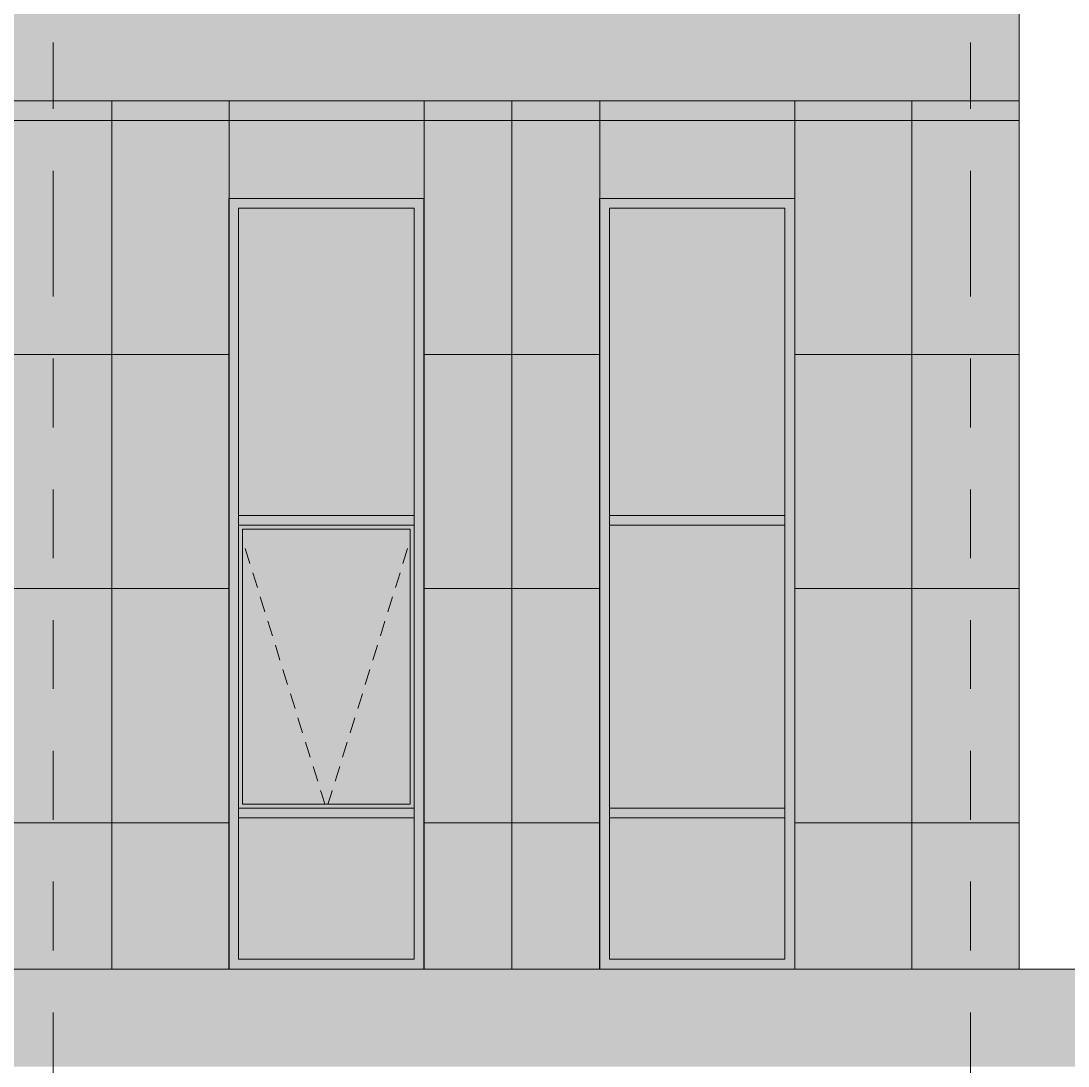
# Model space of a CAD drawing. Header units: millimetres. Extents: x 1499747 to 4230374, y -28481 to 441852.
# Drawn here: x 4040376 to 4045743, y 368581 to 373938 of the extents above; entities that cross this region are included whole.
import ezdxf

# ---------------------------------------------------------------- set-up
doc = ezdxf.new("R2010")
doc.units = ezdxf.units.MM
doc.header["$MEASUREMENT"] = 0
doc.layers.add('Чертеж и Рисунок', color=7, linetype='Continuous')

msp = doc.modelspace()

# ---------------------------------------------------------------- hatches: boundary and pattern name
at = {"layer": 'Чертеж и Рисунок', "linetype": 'Continuous', "lineweight": 0, "true_color": 0xbc9a89}
for points in [[(4045491.959991996, 373528.3710789105), (4045491.959991996, 400428.4121761327), (4044991.959228107, 400428.4121761327), (4044991.959228107, 373528.3710789105)], [(4044991.959228107, 374028.3718427994), (4021741.893707228, 374028.3718427994), (4021741.893707228, 373528.3710789105), (4044991.959228107, 373528.3710789105)]]:
    msp.add_hatch(color=33, dxfattribs=at).paths.add_polyline_path(points)
at = {"layer": 'Чертеж и Рисунок', "linetype": 'Continuous', "lineweight": 0, "true_color": 0x868d8e}
msp.add_hatch(color=252, dxfattribs=at).paths.add_polyline_path([(4045491.959991996, 373528.3710789105), (4040141.951818384, 373528.3710789105), (4040141.951818384, 369078.3642802993), (4041441.453803732, 369078.3642802993), (4041441.453803732, 373028.3703150216), (4042441.455331509, 373028.3703150216), (4042441.455331509, 369078.3642802993), (4043341.656706815, 369078.3642802993), (4043341.656706815, 373028.3703150216), (4044341.658234593, 373028.3703150216), (4044341.658234593, 369078.3642802993), (4045491.959991996, 369078.3642802993)])
at = {"layer": 'Чертеж и Рисунок', "linetype": 'Continuous', "lineweight": 0, "true_color": 0x2e2e2e}
for points in [[(4042441.455331509, 373028.3703150216), (4041441.453803732, 373028.3703150216), (4041491.453880121, 372978.3702386327), (4042391.455255121, 372978.3702386327)], [(4041441.453803732, 371378.3677941883), (4041491.453880121, 371378.3677941883), (4041491.453880121, 372978.3702386327), (4041441.453803732, 373028.3703150216)], [(4042441.455331509, 371378.3677941883), (4042441.455331509, 373028.3703150216), (4042391.455255121, 372978.3702386327), (4042391.455255121, 371378.3677941883)], [(4043341.756706968, 373028.3703150216), (4043341.656706815, 373028.3703150216), (4043341.656706815, 371378.3677941883), (4043391.656783204, 371378.3677941883), (4043391.656783204, 372978.3702386327)], [(4043341.756706968, 373028.3703150216), (4043391.656783204, 372978.3702386327), (4044291.658158204, 372978.3702386327), (4044341.658234593, 373028.3703150216)], [(4044291.658158204, 372978.3702386327), (4044291.658158204, 371378.3677941883), (4044341.658234593, 371378.3677941883), (4044341.658234593, 373028.3703150216)], [(4041441.453803732, 369878.3655025216), (4041491.453880121, 369878.3655025216), (4041491.453880121, 371378.3677941883), (4041441.453803732, 371378.3677941883)], [(4041491.453880121, 371403.3678323827), (4041491.453880121, 371353.3677559938), (4042391.455255121, 371353.3677559938), (4042391.455255121, 371403.3678323827)], [(4042441.455331509, 369878.3655025216), (4042441.455331509, 371378.3677941883), (4042391.455255121, 371378.3677941883), (4042391.455255121, 369878.3655025216)], [(4043341.656706815, 369878.3655025216), (4043391.656783204, 369878.3655025216), (4043391.656783204, 371378.3677941883), (4043341.656706815, 371378.3677941883)], [(4043391.656783204, 371403.3678323827), (4043391.656783204, 371353.3677559938), (4044291.658158204, 371353.3677559938), (4044291.658158204, 371403.3678323827)], [(4044341.658234593, 369878.3655025216), (4044341.658234593, 371378.3677941883), (4044291.658158204, 371378.3677941883), (4044291.658158204, 369878.3655025216)], [(4041441.453803732, 369878.3655025216), (4041441.453803732, 369078.3642802993), (4041491.453880121, 369128.3643566882), (4041491.453880121, 369878.3655025216)], [(4041491.453880121, 369903.365540716), (4041491.453880121, 369853.3654643272), (4042391.455255121, 369853.3654643272), (4042391.455255121, 369903.365540716)], [(4042441.455331509, 369878.3655025216), (4042391.455255121, 369878.3655025216), (4042391.455255121, 369128.3643566882), (4042441.455331509, 369078.3642802993)], [(4043341.656706815, 369878.3655025216), (4043341.656706815, 369078.3642802993), (4043391.656783204, 369128.3643566882), (4043391.656783204, 369878.3655025216)], [(4043391.656783204, 369903.365540716), (4043391.656783204, 369853.3654643272), (4044291.658158204, 369853.3654643272), (4044291.658158204, 369903.365540716)], [(4044341.658234593, 369878.3655025216), (4044291.658158204, 369878.3655025216), (4044291.658158204, 369128.3643566882), (4044341.658234593, 369078.3642802993)], [(4041491.453880121, 369128.3643566882), (4041441.453803732, 369078.3642802993), (4042441.455331509, 369078.3642802993), (4042391.455255121, 369128.3643566882)], [(4043341.656706815, 369078.3642802993), (4044341.658234593, 369078.3642802993), (4044291.658158204, 369128.3643566882), (4043391.656783204, 369128.3643566882)]]:
    msp.add_hatch(color=250, dxfattribs=at).paths.add_polyline_path(points)
at = {"layer": 'Чертеж и Рисунок', "linetype": 'Continuous', "lineweight": 0, "true_color": 0x84adf9}
for points in [[(4041491.453880121, 372978.3702386327), (4041491.453880121, 371403.3678323827), (4042391.455255121, 371403.3678323827), (4042391.455255121, 372978.3702386327)], [(4043391.656783204, 371403.3678323827), (4044291.658158204, 371403.3678323827), (4044291.658158204, 372978.3702386327), (4043391.656783204, 372978.3702386327)], [(4041511.453910676, 369923.3655712716), (4042371.455224565, 369923.3655712716), (4042371.455224565, 371333.3677254382), (4041511.453910676, 371333.3677254382)], [(4044291.658158204, 371353.3677559938), (4043391.656783204, 371353.3677559938), (4043391.656783204, 369903.365540716), (4044291.658158204, 369903.365540716)], [(4041491.453880121, 369853.3654643272), (4041491.453880121, 369128.3643566882), (4042391.455255121, 369128.3643566882), (4042391.455255121, 369853.3654643272)], [(4043391.656783204, 369853.3654643272), (4043391.656783204, 369128.3643566882), (4044291.658158204, 369128.3643566882), (4044291.658158204, 369853.3654643272)]]:
    msp.add_hatch(color=161, dxfattribs=at).paths.add_polyline_path(points)
at = {"layer": 'Чертеж и Рисунок', "linetype": 'Continuous', "lineweight": 0, "true_color": 0xf7fdff}
for points in [[(4041491.453880121, 369903.365540716), (4041511.453910676, 369923.3655712716), (4041511.453910676, 371333.3677254382), (4041491.453880121, 371353.3677559938)], [(4042391.455255121, 371353.3677559938), (4041491.453880121, 371353.3677559938), (4041511.453910676, 371333.3677254382), (4042371.455224565, 371333.3677254382)], [(4042391.455255121, 369903.365540716), (4042391.455255121, 371353.3677559938), (4042371.455224565, 371333.3677254382), (4042371.455224565, 369923.3655712716)], [(4041491.453880121, 369903.365540716), (4042391.455255121, 369903.365540716), (4042371.455224565, 369923.3655712716), (4041511.453910676, 369923.3655712716)]]:
    msp.add_hatch(color=7, dxfattribs=at).paths.add_polyline_path(points)
at = {"layer": 'Чертеж и Рисунок', "linetype": 'Continuous', "lineweight": 0, "true_color": 0xffffff}
msp.add_hatch(color=7, dxfattribs=at).paths.add_polyline_path([(4064261.988668384, 369078.3642802993), (4035991.945478107, 369078.3642802993), (4035991.945478107, 368578.3635164105), (4064261.988668384, 368578.3635164105)])

# ---------------------------------------------------------------- linework, layer by layer
at = {"layer": 'Чертеж и Рисунок', "color": 7, "linetype": 'Continuous', "lineweight": 5}
for points in [[(4045491.959991996, 373528.3710789105), (4045491.959991996, 400428.4121761327)], [(4021741.893707228, 373528.3710789105), (4044991.959228107, 373528.3710789105)], [(4044991.959228107, 373528.3710789105), (4045491.959991996, 373528.3710789105)], [(4045491.959991996, 369078.3642802993), (4045491.959991996, 373528.3710789105)], [(4041441.453803732, 369078.3642802993), (4041441.453803732, 373028.3703150216)], [(4041441.453803732, 373028.3703150216), (4042441.455331509, 373028.3703150216)], [(4042441.455331509, 373028.3703150216), (4042441.455331509, 369078.3642802993)], [(4043341.656706815, 369078.3642802993), (4043341.656706815, 373028.3703150216)], [(4043341.656706815, 373028.3703150216), (4044341.658234593, 373028.3703150216)], [(4042391.455255121, 372978.3702386327), (4041491.453880121, 372978.3702386327)], [(4041491.453880121, 371403.3678323827), (4041491.453880121, 372978.3702386327)], [(4042391.455255121, 371403.3678323827), (4042391.455255121, 372978.3702386327)], [(4044291.658158204, 372978.3702386327), (4043391.656783204, 372978.3702386327)], [(4043391.656783204, 371403.3678323827), (4043391.656783204, 372978.3702386327)], [(4044291.658158204, 371403.3678323827), (4044291.658158204, 372978.3702386327)], [(4041491.453880121, 371378.3677941883), (4041491.453880121, 371403.3678323827)], [(4042391.455255121, 371403.3678323827), (4041491.453880121, 371403.3678323827)], [(4041491.453880121, 371353.3677559938), (4041491.453880121, 371378.3677941883)], [(4042391.455255121, 371378.3677941883), (4042391.455255121, 371403.3678323827)], [(4042391.455255121, 371353.3677559938), (4042391.455255121, 371378.3677941883)], [(4043391.656783204, 371378.3677941883), (4043391.656783204, 371403.3678323827)], [(4044291.658158204, 371403.3678323827), (4043391.656783204, 371403.3678323827)], [(4043391.656783204, 371353.3677559938), (4043391.656783204, 371378.3677941883)], [(4044291.658158204, 371378.3677941883), (4044291.658158204, 371403.3678323827)], [(4044291.658158204, 371353.3677559938), (4044291.658158204, 371378.3677941883)], [(4042391.455255121, 371353.3677559938), (4041491.453880121, 371353.3677559938)], [(4041491.453880121, 369903.365540716), (4041491.453880121, 371353.3677559938)], [(4041511.453910676, 371333.3677254382), (4041511.453910676, 369923.3655712716)], [(4042371.455224565, 371333.3677254382), (4041511.453910676, 371333.3677254382)], [(4042371.455224565, 369923.3655712716), (4042371.455224565, 371333.3677254382)], [(4042391.455255121, 369903.365540716), (4042391.455255121, 371353.3677559938)], [(4044291.658158204, 371353.3677559938), (4043391.656783204, 371353.3677559938)], [(4043391.656783204, 369903.365540716), (4043391.656783204, 371353.3677559938)], [(4044291.658158204, 369903.365540716), (4044291.658158204, 371353.3677559938)], [(4041511.453910676, 369923.3655712716), (4042371.455224565, 369923.3655712716)], [(4041491.453880121, 369878.3655025216), (4041491.453880121, 369903.365540716)], [(4042391.455255121, 369903.365540716), (4041491.453880121, 369903.365540716)], [(4041491.453880121, 369853.3654643272), (4041491.453880121, 369878.3655025216)], [(4042391.455255121, 369878.3655025216), (4042391.455255121, 369903.365540716)], [(4042391.455255121, 369853.3654643272), (4042391.455255121, 369878.3655025216)], [(4043391.656783204, 369878.3655025216), (4043391.656783204, 369903.365540716)], [(4044291.658158204, 369903.365540716), (4043391.656783204, 369903.365540716)], [(4043391.656783204, 369853.3654643272), (4043391.656783204, 369878.3655025216)], [(4044291.658158204, 369878.3655025216), (4044291.658158204, 369903.365540716)], [(4044291.658158204, 369853.3654643272), (4044291.658158204, 369878.3655025216)], [(4042391.455255121, 369853.3654643272), (4041491.453880121, 369853.3654643272)], [(4041491.453880121, 369128.3643566882), (4041491.453880121, 369853.3654643272)], [(4042391.455255121, 369128.3643566882), (4042391.455255121, 369853.3654643272)], [(4044291.658158204, 369853.3654643272), (4043391.656783204, 369853.3654643272)], [(4043391.656783204, 369128.3643566882), (4043391.656783204, 369853.3654643272)], [(4044291.658158204, 369128.3643566882), (4044291.658158204, 369853.3654643272)], [(4042391.455255121, 369128.3643566882), (4041491.453880121, 369128.3643566882)], [(4044291.658158204, 369128.3643566882), (4043391.656783204, 369128.3643566882)]]:
    msp.add_lwpolyline(points, dxfattribs=at)
at = {"layer": 'Чертеж и Рисунок', "color": 8, "linetype": 'Continuous', "lineweight": 15}
for points in [[(4040541.952429496, 373487.171015966), (4040541.952429496, 373828.3715372438)], [(4045241.959610051, 373487.171015966), (4045241.959610051, 373828.3715372438)], [(4040541.952429496, 372828.370009466), (4040541.952429496, 373169.6705308966)], [(4045241.959610051, 372828.370009466), (4045241.959610051, 373169.6705308966)], [(4040541.952429496, 372828.370009466), (4040541.952429496, 372525.069546091)], [(4045241.959610051, 372828.370009466), (4045241.959610051, 372525.069546091)], [(4040541.952429496, 372207.5690610216), (4040541.952429496, 371854.7685220216)], [(4045241.959610051, 372207.5690610216), (4045241.959610051, 371854.7685220216)], [(4040541.952429496, 371537.2680369521), (4040541.952429496, 371184.5674981049)], [(4045241.959610051, 371537.2680369521), (4045241.959610051, 371184.5674981049)], [(4040541.952429496, 370867.0670130355), (4040541.952429496, 370514.2664740355)], [(4045241.959610051, 370867.0670130355), (4045241.959610051, 370514.2664740355)], [(4040541.952429496, 370196.765988966), (4040541.952429496, 369843.965449966)], [(4045241.959610051, 370196.765988966), (4045241.959610051, 369843.965449966)], [(4040541.952429496, 369526.4649648966), (4040541.952429496, 369173.6644258966)], [(4045241.959610051, 369526.4649648966), (4045241.959610051, 369173.6644258966)], [(4040541.952429496, 368856.1639408271), (4040541.952429496, 368503.3634018272)], [(4045241.959610051, 368856.1639408271), (4045241.959610051, 368503.3634018272)]]:
    msp.add_lwpolyline(points, dxfattribs=at)
at = {"layer": 'Чертеж и Рисунок', "color": 253, "linetype": 'Continuous', "lineweight": 5, "true_color": 0xaaaaaa}
for points in [[(4040842.652888898, 373528.3710789105), (4040842.652888898, 369078.3642802993)], [(4041442.653805565, 373528.3710789105), (4041442.653805565, 373028.3703150216)], [(4042442.055332426, 373528.3710789105), (4042442.055332426, 369078.3642802993)], [(4042891.956019773, 373528.3710789105), (4042891.956019773, 369078.3642802993)], [(4043342.256707732, 373528.3710789105), (4043342.256707732, 373028.3703150216)], [(4044341.658234593, 373528.3710789105), (4044341.658234593, 373028.3703150216)], [(4044942.259152176, 373528.3710789105), (4044942.259152176, 369078.3642802993)], [(4045491.959991996, 373428.3709261327), (4040141.951818384, 373428.3709261327)], [(4041442.653805565, 373028.3703150216), (4041442.653805565, 369078.3642802993)], [(4043342.256707732, 373028.3703150216), (4043342.256707732, 369078.3642802993)], [(4044341.658234593, 373028.3703150216), (4044341.658234593, 369078.3642802993)], [(4041441.453803732, 372228.3690927994), (4040141.951818384, 372228.3690927994)], [(4041441.953804496, 372228.3690927994), (4041441.453803732, 372228.3690927994)], [(4043341.656706815, 372228.3690927994), (4042442.055332426, 372228.3690927994)], [(4045491.959991996, 372228.3690927994), (4044341.658234593, 372228.3690927994)], [(4041441.453803732, 371028.367259466), (4040141.951818384, 371028.367259466)], [(4041441.953804496, 371028.367259466), (4041441.453803732, 371028.367259466)], [(4043341.656706815, 371028.367259466), (4042442.055332426, 371028.367259466)], [(4045491.959991996, 371028.367259466), (4044341.658234593, 371028.367259466)], [(4041441.453803732, 369828.3654261327), (4040141.951818384, 369828.3654261327)], [(4041441.953804496, 369828.3654261327), (4041441.453803732, 369828.3654261327)], [(4043341.656706815, 369828.3654261327), (4042442.055332426, 369828.3654261327)], [(4045491.959991996, 369828.3654261327), (4044341.658234593, 369828.3654261327)]]:
    msp.add_lwpolyline(points, dxfattribs=at)
at = {"layer": 'Чертеж и Рисунок', "color": 23, "linetype": 'Continuous', "lineweight": 5, "true_color": 0xbf8080}
for points in [[(4041525.153931607, 371234.2675740354), (4041548.953967968, 371157.967457466)], [(4042357.855203787, 371234.2675740354), (4042333.955167273, 371157.967457466)], [(4041563.853990732, 371110.1673844382), (4041587.654027093, 371033.767267716)], [(4042319.155144663, 371110.1673844382), (4042295.355108301, 371033.767267716)], [(4041602.554049857, 370986.067194841), (4041626.354086218, 370909.6670781188)], [(4042280.455085537, 370986.067194841), (4042256.655049176, 370909.6670781188)], [(4041641.154108829, 370861.9670052438), (4041664.95414519, 370785.5668885216)], [(4042241.755026412, 370861.9670052438), (4042217.954990051, 370785.5668885216)], [(4041679.854167954, 370737.8668156466), (4041703.654204315, 370661.4666989243)], [(4042203.054967287, 370737.8668156466), (4042179.254930926, 370661.4666989243)], [(4041718.554227079, 370613.7666260494), (4041742.35426344, 370537.3665093271)], [(4042164.454908315, 370613.7666260494), (4042140.654871954, 370537.3665093271)], [(4041757.254286204, 370489.6664364521), (4041781.054322565, 370413.2663197299)], [(4042125.75484919, 370489.6664364521), (4042101.954812829, 370413.2663197299)], [(4041795.954345329, 370365.4662467021), (4041819.75438169, 370289.1661301327)], [(4042087.054790065, 370365.4662467021), (4042063.254753704, 370289.1661301327)], [(4041834.554404301, 370241.3660571049), (4041858.354440662, 370165.0659405355)], [(4042048.35473094, 370241.3660571049), (4042024.554694579, 370165.0659405355)], [(4041873.254463426, 370117.2658675077), (4041897.054499787, 370040.8657507855)], [(4042009.654671815, 370117.2658675077), (4041985.854635454, 370040.8657507855)], [(4041911.954522551, 369993.1656779104), (4041917.65453126, 369974.7656497994)], [(4041917.65453126, 369974.7656497994), (4041933.654555704, 369923.3655712716)], [(4041965.254603982, 369974.7656497994), (4041949.254579538, 369923.3655712716)], [(4041971.054612843, 369993.1656779104), (4041965.254603982, 369974.7656497994)]]:
    msp.add_lwpolyline(points, dxfattribs=at)
at = {"layer": 'Чертеж и Рисунок', "color": 255, "linetype": 'Continuous', "lineweight": 0}
msp.add_lwpolyline([(4064261.988668384, 369078.3642802993), (4035991.945478107, 369078.3642802993)], dxfattribs=at)
at = {"layer": 'Чертеж и Рисунок', "color": 1, "linetype": 'Continuous', "lineweight": 0}
for points in [[(4040481.852337676, 369078.3642802993), (4040622.952553246, 369078.3642802993)], [(4040834.652876676, 369078.3642802993), (4041363.853685176, 369078.3642802993)], [(4041575.454008454, 369078.3642802993), (4041716.654224176, 369078.3642802993)], [(4041928.254547454, 369078.3642802993), (4042457.455355954, 369078.3642802993)], [(4042669.155679384, 369078.3642802993), (4042810.255894954, 369078.3642802993)], [(4043021.856218232, 369078.3642802993), (4043551.057026732, 369078.3642802993)], [(4043762.757350163, 369078.3642802993), (4043903.857565732, 369078.3642802993)], [(4044115.457889009, 369078.3642802993), (4044644.658697509, 369078.3642802993)], [(4044856.35902094, 369078.3642802993), (4044997.459236509, 369078.3642802993)], [(4045209.15955994, 369078.3642802993), (4045738.260368288, 369078.3642802993)]]:
    msp.add_lwpolyline(points, dxfattribs=at)

doc.saveas('drawing.dxf')
